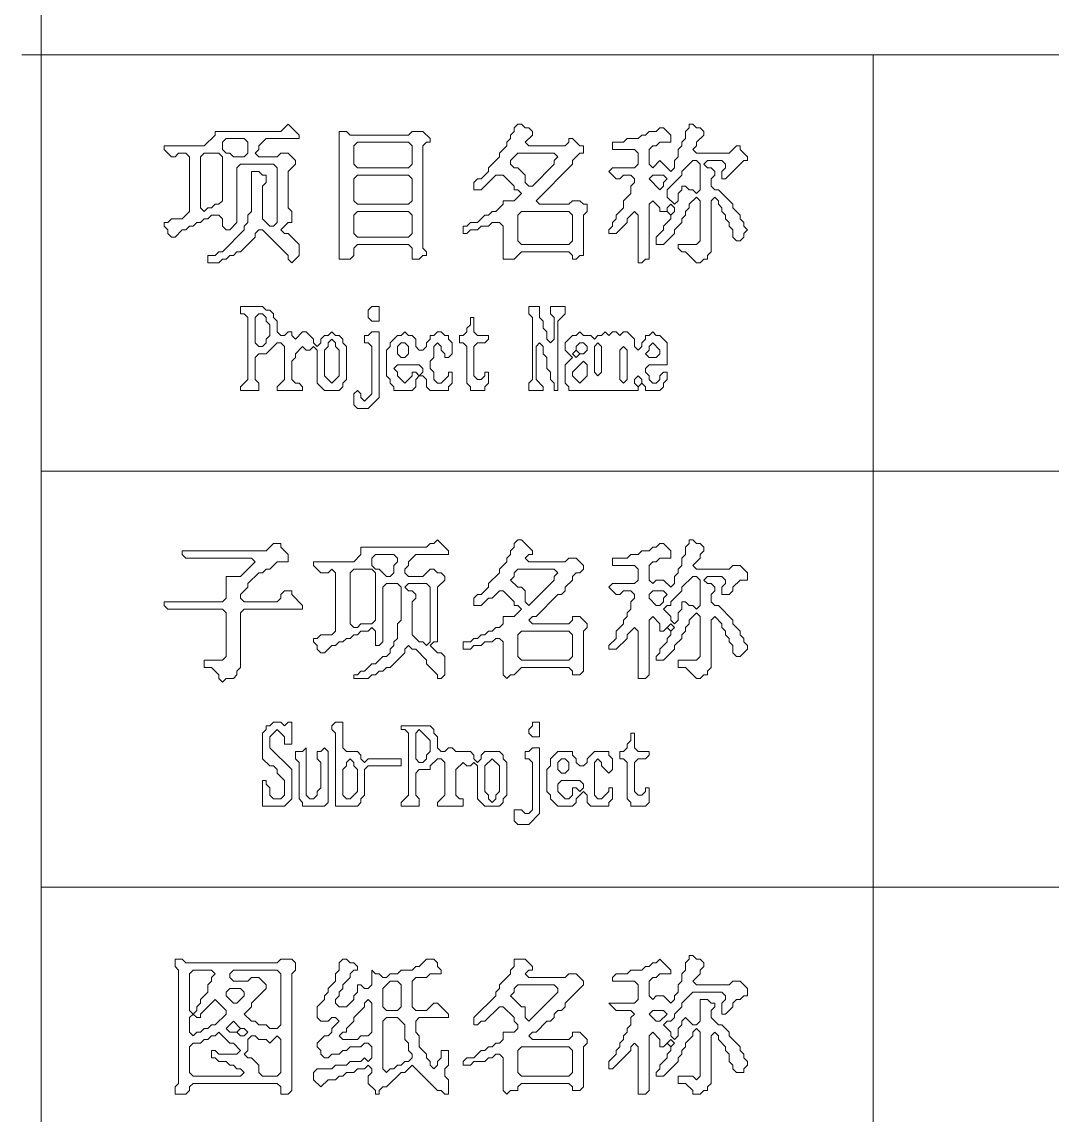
# Model space of a CAD drawing. Header units: millimetres. Extents: x 10 to 220, y 12 to 309.
# Drawn here: x 114.44 to 139.18, y 253.06 to 279.31 of the extents above; entities that cross this region are included whole.
import ezdxf

# ---------------------------------------------------------------- set-up
doc = ezdxf.new("R2010")
doc.units = ezdxf.units.MM
doc.layers.add('TRACE_STRAIGHT', color=5, linetype='Continuous', lineweight=0)
doc.layers.add('TRACE_TEXT_SYMBOL', color=6, linetype='Continuous', lineweight=0)

msp = doc.modelspace()

# ---------------------------------------------------------------- linework, layer by layer
at = {"layer": 'TRACE_STRAIGHT', "color": 5}
for p, q in [((114.901, 298.539), (114.901, 229.185)), ((114.436, 278.514), (209.428, 278.514)), ((134.876, 278.514), (134.876, 229.245)), ((114.901, 268.525), (209.428, 268.525)), ((114.901, 258.535), (209.428, 258.535))]:
    msp.add_line(p, q, dxfattribs=at)
at = {"layer": 'TRACE_TEXT_SYMBOL', "color": 6}
for points in [[(120.828, 276.854), (120.653, 276.679), (119.077, 276.679), (119.077, 276.591), (118.814, 276.329), (117.851, 276.329), (117.851, 276.241), (118.026, 276.066), (118.114, 276.066), (118.201, 276.153), (118.376, 276.153), (118.464, 276.066), (118.464, 274.753), (118.289, 274.577), (118.026, 274.577), (117.939, 274.49), (117.851, 274.49), (117.851, 274.402), (117.939, 274.315), (117.939, 274.227), (118.026, 274.14), (118.114, 274.14), (118.289, 274.315), (118.376, 274.315), (118.464, 274.402), (118.552, 274.402), (118.639, 274.49), (118.727, 274.49), (118.814, 274.577), (118.902, 274.577), (118.989, 274.665), (119.164, 274.665), (119.252, 274.577), (119.252, 274.402), (119.34, 274.315), (119.427, 274.315), (119.602, 274.49), (119.602, 275.803), (119.69, 275.891), (120.478, 275.891), (120.565, 275.803), (120.565, 274.49), (120.478, 274.402), (120.39, 274.402), (120.215, 274.577), (120.215, 275.365), (120.303, 275.453), (120.303, 275.628), (120.215, 275.628), (120.128, 275.716), (119.953, 275.716), (119.953, 274.753), (119.865, 274.665), (119.865, 274.49), (119.777, 274.402), (119.777, 274.315), (119.252, 273.789), (119.164, 273.789), (119.077, 273.702), (118.902, 273.702), (118.902, 273.527), (119.164, 273.527), (119.252, 273.614), (119.34, 273.614)], [(119.34, 273.614), (119.427, 273.702), (119.515, 273.702), (119.602, 273.789), (119.69, 273.789), (120.04, 274.14), (120.04, 274.227), (120.128, 274.315), (120.215, 274.315), (120.828, 273.702), (120.828, 273.614), (120.916, 273.527), (121.091, 273.702), (121.091, 273.965), (120.828, 274.227), (120.741, 274.227), (120.653, 274.315), (120.828, 274.49), (120.916, 274.49), (120.916, 274.753), (120.828, 274.84), (120.828, 275.716), (121.003, 275.891), (121.003, 275.978), (120.828, 276.153), (120.653, 276.153), (120.565, 276.066), (120.128, 276.066), (120.04, 276.153), (120.128, 276.241), (120.128, 276.329), (120.303, 276.504), (121.091, 276.504), (121.091, 276.591), (120.828, 276.854)], [(126.344, 276.854), (126.257, 276.766), (126.257, 276.679), (126.169, 276.591), (126.169, 276.504), (126.081, 276.416), (126.081, 276.329), (125.906, 276.153), (125.906, 276.066), (125.644, 275.803), (125.644, 275.716), (125.469, 275.541), (125.381, 275.541), (125.293, 275.453), (125.293, 275.278), (125.469, 275.278), (125.819, 275.628), (125.994, 275.628), (126.257, 275.365), (126.257, 275.278), (126.344, 275.278), (126.432, 275.19), (126.257, 275.015), (125.994, 275.015), (125.994, 274.928), (125.819, 274.753), (125.731, 274.753), (125.644, 274.665), (125.556, 274.665), (125.381, 274.49), (125.206, 274.49), (125.118, 274.402), (125.031, 274.402), (125.031, 274.227), (125.118, 274.227), (125.206, 274.315), (125.381, 274.315), (125.469, 274.402), (125.644, 274.402), (125.731, 274.49), (125.906, 274.49), (125.994, 274.402), (125.994, 273.614), (126.257, 273.614), (126.432, 273.789), (127.57, 273.789), (127.657, 273.702), (127.657, 273.614), (127.745, 273.614), (127.833, 273.702), (127.92, 273.702), (127.92, 274.665), (128.008, 274.753), (128.008, 274.928), (127.92, 274.928), (127.833, 275.015), (127.657, 275.015), (127.57, 274.928), (126.869, 274.928), (126.782, 275.015), (127.657, 275.891), (127.657, 275.978), (127.833, 276.153), (127.92, 276.153)], [(127.92, 276.153), (127.92, 276.329), (127.833, 276.329), (127.657, 276.504), (127.57, 276.504), (127.57, 276.416), (127.482, 276.329), (126.607, 276.329), (126.519, 276.416), (126.694, 276.591), (126.694, 276.679), (126.607, 276.766), (126.519, 276.766), (126.432, 276.854), (126.344, 276.854)], [(130.459, 276.854), (130.459, 276.766), (130.372, 276.679), (130.372, 276.504), (130.284, 276.416), (130.284, 276.329), (130.197, 276.241), (130.197, 276.066), (130.109, 275.978), (130.109, 275.803), (130.022, 275.716), (129.759, 275.978), (129.584, 275.803), (129.496, 275.891), (129.496, 276.241), (129.584, 276.329), (129.671, 276.329), (129.759, 276.416), (130.022, 276.416), (130.022, 276.591), (129.846, 276.766), (129.759, 276.766), (129.671, 276.679), (129.496, 276.679), (129.409, 276.591), (129.321, 276.591), (129.233, 276.504), (128.971, 276.504), (128.883, 276.416), (128.621, 276.416), (128.621, 276.241), (129.146, 276.241), (129.233, 276.153), (129.233, 275.891), (129.146, 275.803), (128.621, 275.803), (128.533, 275.716), (128.708, 275.541), (128.796, 275.541), (128.883, 275.628), (129.058, 275.628), (129.146, 275.541), (129.146, 275.453), (129.058, 275.365), (129.058, 275.19), (128.883, 275.015), (128.883, 274.84), (128.708, 274.665), (128.708, 274.577), (128.621, 274.49), (128.621, 274.402), (128.533, 274.315), (128.533, 274.227), (128.708, 274.227), (128.971, 274.49), (128.971, 274.577), (129.146, 274.753), (129.233, 274.665), (129.233, 273.527), (129.321, 273.527), (129.409, 273.614), (129.496, 273.614), (129.496, 274.928), (129.584, 275.015)], [(130.897, 275.803), (130.81, 275.891), (130.897, 275.978), (131.247, 275.978), (131.335, 275.891), (131.335, 275.803), (131.247, 275.716), (131.247, 275.541), (131.335, 275.541), (131.773, 275.978), (131.86, 275.978), (131.86, 276.066), (131.685, 276.241), (131.685, 276.329), (131.598, 276.329), (131.422, 276.153), (130.634, 276.153), (130.547, 276.241), (130.634, 276.329), (130.634, 276.416), (130.81, 276.591), (130.81, 276.679), (130.722, 276.766), (130.634, 276.766), (130.547, 276.854), (130.459, 276.854)], [(129.584, 275.015), (129.759, 274.84), (129.759, 274.753), (129.934, 274.753), (130.022, 274.665), (130.022, 274.577), (129.846, 274.402), (129.846, 274.315), (129.671, 274.14), (129.671, 273.965), (129.846, 273.965), (130.109, 274.227), (130.109, 274.315), (130.284, 274.49), (130.284, 274.577), (130.372, 274.665), (130.372, 274.753), (130.459, 274.84), (130.459, 274.928), (130.634, 275.103), (130.722, 275.015), (130.722, 274.052), (130.634, 273.965), (130.197, 273.965), (130.197, 273.877), (130.284, 273.789), (130.372, 273.789), (130.634, 273.527), (130.722, 273.527), (130.81, 273.614), (130.897, 273.614), (130.897, 273.702), (130.985, 273.789), (130.985, 275.015), (131.072, 275.103), (131.16, 275.015), (131.16, 274.928), (131.247, 274.84), (131.247, 274.753), (131.335, 274.665), (131.335, 274.577), (131.422, 274.49), (131.422, 274.402), (131.51, 274.315), (131.51, 274.14), (131.598, 274.052), (131.685, 274.052), (131.773, 274.14), (131.773, 274.227), (131.86, 274.315), (131.773, 274.402), (131.773, 274.49), (131.685, 274.577), (131.685, 274.665), (131.51, 274.84), (131.51, 274.928), (131.16, 275.278), (131.072, 275.278), (130.985, 275.365), (130.985, 275.541), (131.072, 275.628), (131.072, 275.716), (130.985, 275.803), (130.897, 275.803)], [(119.69, 272.476), (119.69, 272.301), (119.777, 272.301), (119.865, 272.213), (119.865, 270.725), (119.69, 270.55), (119.69, 270.462), (120.128, 270.462), (120.128, 270.637), (120.04, 270.725), (120.04, 271.25), (120.128, 271.338), (120.303, 271.338), (120.565, 271.6), (120.653, 271.6), (120.741, 271.513), (120.741, 270.725), (120.565, 270.55), (120.565, 270.462), (121.178, 270.462), (121.178, 270.55), (121.091, 270.637), (121.003, 270.637), (120.916, 270.725), (120.916, 271.163), (121.003, 271.25), (121.003, 271.338), (121.178, 271.513), (121.266, 271.425), (121.353, 271.425), (121.441, 271.513), (121.529, 271.425), (121.529, 270.637), (121.704, 270.462), (122.054, 270.462), (122.141, 270.55), (122.141, 270.637), (122.229, 270.725), (122.229, 271.513), (122.141, 271.6), (122.141, 271.688), (122.054, 271.776), (121.966, 271.776), (121.879, 271.863), (121.791, 271.776), (121.704, 271.776), (121.616, 271.688), (121.616, 271.6), (121.529, 271.513), (121.441, 271.6), (121.441, 271.688), (121.266, 271.863), (121.178, 271.863), (121.003, 271.688), (120.916, 271.776), (120.916, 271.863), (120.828, 271.863), (120.741, 271.776), (120.653, 271.776), (120.565, 271.863), (120.565, 272.126), (120.478, 272.213), (120.478, 272.301), (120.39, 272.388)], [(120.39, 272.388), (120.303, 272.388), (120.215, 272.476), (119.69, 272.476)], [(124.418, 266.872), (124.33, 266.785), (124.243, 266.785), (124.155, 266.697), (122.579, 266.697), (122.579, 266.522), (122.404, 266.347), (121.441, 266.347), (121.441, 266.26), (121.616, 266.084), (121.791, 266.084), (121.879, 266.172), (121.966, 266.084), (121.966, 264.684), (121.879, 264.596), (121.616, 264.596), (121.529, 264.508), (121.441, 264.508), (121.441, 264.421), (121.529, 264.333), (121.529, 264.246), (121.616, 264.158), (121.704, 264.158), (121.879, 264.333), (121.966, 264.333), (122.054, 264.421), (122.141, 264.421), (122.229, 264.508), (122.317, 264.508), (122.404, 264.596), (122.492, 264.596), (122.579, 264.684), (122.754, 264.684), (122.842, 264.771), (122.929, 264.684), (122.929, 264.333), (123.017, 264.333), (123.105, 264.421), (123.105, 265.734), (123.192, 265.822), (123.455, 265.822), (123.542, 265.734), (123.542, 264.946), (123.455, 264.859), (123.455, 264.508), (123.367, 264.421), (123.367, 264.333), (123.28, 264.246), (123.28, 264.158), (123.192, 264.071), (123.105, 264.071), (122.929, 263.896), (122.842, 263.896), (122.667, 263.72), (122.579, 263.72), (122.492, 263.633), (122.404, 263.633), (122.404, 263.545), (122.754, 263.545), (122.842, 263.633), (122.929, 263.633), (123.017, 263.72), (123.105, 263.72), (123.192, 263.808)], [(123.192, 263.808), (123.28, 263.808), (123.63, 264.158), (123.63, 264.246), (123.717, 264.333), (123.805, 264.246), (123.893, 264.246), (124.155, 263.983), (124.155, 263.896), (124.418, 263.633), (124.418, 263.545), (124.505, 263.545), (124.593, 263.633), (124.593, 264.071), (124.505, 264.158), (124.418, 264.158), (124.243, 264.333), (124.33, 264.421), (124.418, 264.421), (124.418, 265.734), (124.593, 265.909), (124.593, 265.997), (124.505, 266.084), (124.418, 266.084), (124.33, 266.172), (124.243, 266.172), (124.068, 265.997), (123.717, 265.997), (123.63, 266.084), (123.63, 266.172), (123.717, 266.26), (123.717, 266.347), (123.893, 266.522), (124.681, 266.522), (124.681, 266.61), (124.418, 266.872)], [(126.344, 266.872), (126.257, 266.785), (126.257, 266.697), (126.169, 266.61), (126.169, 266.522), (126.081, 266.435), (126.081, 266.347), (125.906, 266.172), (125.906, 266.084), (125.644, 265.822), (125.644, 265.734), (125.469, 265.559), (125.381, 265.559), (125.293, 265.472), (125.293, 265.296), (125.469, 265.296), (125.644, 265.472), (125.731, 265.472), (125.906, 265.647), (125.994, 265.647), (126.257, 265.384), (126.257, 265.296), (126.344, 265.296), (126.432, 265.209), (126.257, 265.034), (125.994, 265.034), (125.994, 264.859), (125.906, 264.771), (125.819, 264.771), (125.731, 264.684), (125.644, 264.684), (125.556, 264.596), (125.469, 264.596), (125.381, 264.508), (125.293, 264.508), (125.206, 264.421), (125.031, 264.421), (125.031, 264.246), (125.206, 264.246), (125.293, 264.333), (125.469, 264.333), (125.556, 264.421), (125.731, 264.421), (125.819, 264.508), (125.906, 264.508), (125.994, 264.421), (125.994, 263.633), (126.081, 263.545), (126.169, 263.633), (126.257, 263.633), (126.432, 263.808), (127.57, 263.808), (127.657, 263.72), (127.657, 263.633), (127.833, 263.633), (127.92, 263.72), (127.92, 264.684), (128.008, 264.771), (128.008, 264.859), (127.833, 265.034), (127.657, 265.034), (127.657, 264.946), (127.57, 264.859), (126.694, 264.859)], [(126.694, 264.859), (126.607, 264.946), (126.694, 265.034), (126.782, 265.034), (127.307, 265.559), (127.395, 265.559), (127.482, 265.647), (127.482, 265.734), (127.657, 265.909), (127.657, 265.997), (127.745, 266.084), (127.833, 266.084), (127.92, 266.172), (127.92, 266.26), (127.745, 266.435), (127.57, 266.435), (127.482, 266.347), (126.607, 266.347), (126.519, 266.435), (126.607, 266.522), (126.694, 266.522), (126.694, 266.61), (126.432, 266.872), (126.344, 266.872)], [(130.459, 266.872), (130.459, 266.785), (130.372, 266.697), (130.372, 266.522), (130.284, 266.435), (130.284, 266.26), (130.197, 266.172), (130.197, 266.084), (130.109, 265.997), (130.109, 265.822), (130.022, 265.734), (129.846, 265.909), (129.671, 265.909), (129.584, 265.822), (129.496, 265.909), (129.496, 266.26), (129.584, 266.347), (129.671, 266.347), (129.759, 266.435), (130.022, 266.435), (130.022, 266.61), (129.846, 266.785), (129.759, 266.785), (129.671, 266.697), (129.584, 266.697), (129.496, 266.61), (129.321, 266.61), (129.233, 266.522), (129.058, 266.522), (128.971, 266.435), (128.621, 266.435), (128.621, 266.26), (129.146, 266.26), (129.233, 266.172), (129.233, 265.909), (129.146, 265.822), (128.621, 265.822), (128.533, 265.734), (128.708, 265.559), (128.796, 265.559), (128.883, 265.647), (129.058, 265.647), (129.146, 265.559), (129.146, 265.472), (129.058, 265.384), (129.058, 265.209), (128.971, 265.121), (128.971, 265.034), (128.883, 264.946), (128.883, 264.859), (128.708, 264.684), (128.708, 264.508), (128.533, 264.333), (128.533, 264.246), (128.708, 264.246), (128.971, 264.508), (128.971, 264.596), (129.146, 264.771), (129.233, 264.684), (129.233, 263.545), (129.409, 263.545), (129.496, 263.633), (129.496, 264.946), (129.584, 265.034)], [(130.81, 265.909), (130.897, 265.997), (131.247, 265.997), (131.335, 265.909), (131.335, 265.822), (131.247, 265.734), (131.247, 265.559), (131.422, 265.559), (131.51, 265.647), (131.51, 265.734), (131.685, 265.909), (131.86, 265.909), (131.86, 266.084), (131.685, 266.26), (131.51, 266.26), (131.422, 266.172), (130.634, 266.172), (130.547, 266.26), (130.722, 266.435), (130.722, 266.522), (130.81, 266.61), (130.81, 266.697), (130.722, 266.785), (130.634, 266.785), (130.547, 266.872), (130.459, 266.872)], [(129.584, 265.034), (129.759, 264.859), (129.759, 264.684), (129.846, 264.684), (129.934, 264.771), (130.022, 264.684), (130.022, 264.596), (129.934, 264.508), (129.934, 264.421), (129.759, 264.246), (129.759, 264.158), (129.671, 264.071), (129.671, 263.983), (129.846, 263.983), (130.109, 264.246), (130.109, 264.333), (130.284, 264.508), (130.284, 264.596), (130.372, 264.684), (130.372, 264.771), (130.459, 264.859), (130.459, 264.946), (130.634, 265.121), (130.722, 265.034), (130.722, 264.071), (130.634, 263.983), (130.197, 263.983), (130.197, 263.808), (130.372, 263.808), (130.634, 263.545), (130.722, 263.545), (130.81, 263.633), (130.897, 263.633), (130.897, 263.72), (130.985, 263.808), (130.985, 264.946), (131.072, 265.034), (131.247, 264.859), (131.247, 264.771), (131.335, 264.684), (131.335, 264.596), (131.422, 264.508), (131.422, 264.421), (131.51, 264.333), (131.51, 264.158), (131.598, 264.071), (131.685, 264.071), (131.86, 264.246), (131.86, 264.333), (131.773, 264.421), (131.773, 264.508), (131.685, 264.596), (131.685, 264.684), (131.51, 264.859), (131.51, 264.946), (131.16, 265.296), (131.072, 265.296), (130.985, 265.384), (130.985, 265.559), (131.072, 265.647), (131.072, 265.734), (130.985, 265.822), (130.897, 265.822), (130.81, 265.909)], [(122.141, 256.803), (122.054, 256.716), (122.054, 256.541), (121.966, 256.453), (121.966, 256.278), (121.791, 256.103), (121.791, 256.015), (121.704, 255.928), (121.704, 255.84), (121.529, 255.665), (121.529, 255.403), (121.616, 255.315), (121.791, 255.315), (121.879, 255.403), (121.966, 255.403), (122.054, 255.315), (121.879, 255.14), (121.879, 255.052), (121.791, 254.965), (121.704, 254.965), (121.529, 254.79), (121.529, 254.702), (121.616, 254.615), (121.616, 254.527), (121.704, 254.439), (121.791, 254.439), (121.879, 254.527), (122.054, 254.527), (122.141, 254.615), (122.229, 254.615), (122.317, 254.702), (122.579, 254.702), (122.667, 254.79), (122.754, 254.79), (122.842, 254.702), (122.842, 254.439), (122.754, 254.352), (122.667, 254.439), (122.579, 254.352), (122.317, 254.352), (122.229, 254.264), (121.966, 254.264), (121.879, 254.177), (121.529, 254.177), (121.441, 254.089), (121.441, 253.914), (121.616, 253.739), (121.791, 253.914), (121.966, 253.914), (122.054, 254.002), (122.141, 254.002), (122.229, 254.089), (122.404, 254.089), (122.492, 254.177), (122.667, 254.177), (122.754, 254.264), (122.842, 254.177), (122.842, 254.089), (122.754, 254.002), (122.754, 253.826), (122.929, 253.651), (122.929, 253.564), (123.017, 253.564), (123.017, 253.651)], [(122.404, 255.928), (122.404, 255.84), (122.229, 255.665), (122.054, 255.665), (121.966, 255.753), (121.966, 255.84), (122.054, 255.928), (122.054, 256.015), (122.141, 256.103), (122.141, 256.191), (122.317, 256.366), (122.317, 256.453), (122.404, 256.541), (122.492, 256.541), (122.492, 256.628), (122.404, 256.716), (122.317, 256.716), (122.229, 256.803), (122.141, 256.803)], [(123.017, 253.651), (123.105, 253.739), (123.192, 253.739), (123.542, 254.089), (123.63, 254.089), (123.805, 254.264), (124.418, 253.651), (124.505, 253.651), (124.593, 253.564), (124.681, 253.564), (124.681, 253.914), (124.593, 254.002), (124.593, 254.177), (124.681, 254.264), (124.681, 254.615), (124.505, 254.615), (124.505, 254.439), (124.418, 254.352), (124.418, 254.264), (124.33, 254.177), (124.243, 254.264), (124.243, 254.352), (124.155, 254.439), (124.155, 254.527), (123.98, 254.702), (123.98, 254.965), (123.893, 255.052), (123.893, 255.315), (123.98, 255.403), (124.681, 255.403), (124.681, 255.49), (124.418, 255.753), (124.33, 255.753), (124.155, 255.578), (123.893, 255.578), (123.805, 255.665), (123.805, 256.278), (123.893, 256.366), (124.155, 256.366), (124.243, 256.453), (124.505, 256.453), (124.505, 256.541), (124.418, 256.628), (124.418, 256.716), (124.33, 256.803), (124.155, 256.803), (123.98, 256.628), (123.893, 256.628), (123.805, 256.541), (123.542, 256.541), (123.455, 256.453), (123.28, 256.453), (123.192, 256.366), (123.105, 256.366), (123.017, 256.453), (122.929, 256.453), (122.842, 256.541), (122.842, 256.191), (122.754, 256.103), (122.667, 256.103), (122.579, 256.191), (122.492, 256.191), (122.492, 256.015), (122.404, 255.928)], [(126.257, 256.803), (126.257, 256.628), (126.169, 256.541), (126.169, 256.453), (125.906, 256.191), (125.906, 256.103), (125.819, 256.015), (125.819, 255.928), (125.293, 255.403), (125.293, 255.227), (125.381, 255.227), (125.469, 255.315), (125.556, 255.315), (125.906, 255.665), (125.994, 255.665), (126.257, 255.403), (126.257, 255.315), (126.344, 255.227), (126.344, 255.14), (126.257, 255.052), (125.994, 255.052), (125.994, 254.877), (125.906, 254.79), (125.819, 254.79), (125.731, 254.702), (125.644, 254.702), (125.556, 254.615), (125.469, 254.615), (125.293, 254.439), (125.118, 254.439), (125.031, 254.352), (125.031, 254.264), (125.206, 254.264), (125.293, 254.352), (125.556, 254.352), (125.644, 254.439), (125.731, 254.439), (125.819, 254.527), (125.906, 254.527), (125.994, 254.439), (125.994, 253.651), (126.081, 253.564), (126.169, 253.651), (126.344, 253.651), (126.344, 253.739), (126.432, 253.826), (127.57, 253.826), (127.657, 253.739), (127.657, 253.651), (127.833, 253.651), (127.92, 253.739), (127.92, 254.702), (128.008, 254.79), (128.008, 254.877), (127.833, 255.052), (127.657, 255.052), (127.657, 254.965), (127.57, 254.877), (126.694, 254.877), (126.607, 254.965), (126.694, 255.052), (126.782, 255.052), (127.045, 255.315), (127.132, 255.315)], [(127.132, 255.315), (127.22, 255.403), (127.22, 255.49), (127.307, 255.578), (127.395, 255.578), (127.482, 255.665), (127.482, 255.753), (127.92, 256.191), (127.92, 256.278), (127.745, 256.453), (127.57, 256.453), (127.482, 256.366), (126.607, 256.366), (126.519, 256.453), (126.607, 256.541), (126.694, 256.541), (126.694, 256.628), (126.519, 256.803), (126.257, 256.803)], [(130.459, 256.891), (130.459, 256.803), (130.372, 256.716), (130.372, 256.541), (130.284, 256.453), (130.284, 256.278), (130.197, 256.191), (130.197, 256.015), (130.109, 255.928), (130.109, 255.84), (130.022, 255.753), (129.846, 255.928), (129.671, 255.928), (129.584, 255.84), (129.496, 255.928), (129.496, 256.278), (129.584, 256.366), (129.671, 256.366), (129.759, 256.453), (130.022, 256.453), (130.022, 256.541), (129.759, 256.803), (129.671, 256.716), (129.584, 256.716), (129.496, 256.628), (129.409, 256.628), (129.321, 256.541), (129.058, 256.541), (128.971, 256.453), (128.708, 256.453), (128.621, 256.366), (128.621, 256.278), (129.146, 256.278), (129.233, 256.191), (129.233, 255.84), (129.146, 255.753), (128.533, 255.753), (128.708, 255.578), (129.058, 255.578), (129.146, 255.49), (129.058, 255.403), (129.058, 255.227), (128.971, 255.14), (128.971, 255.052), (128.883, 254.965), (128.883, 254.877), (128.796, 254.79), (128.796, 254.702), (128.708, 254.615), (128.708, 254.527), (128.533, 254.352), (128.533, 254.177), (128.621, 254.177), (129.058, 254.615), (129.058, 254.702), (129.146, 254.79), (129.233, 254.702), (129.233, 253.564), (129.409, 253.564), (129.496, 253.651), (129.496, 254.965), (129.584, 255.052), (129.759, 254.877), (129.759, 254.702)], [(130.897, 255.84), (130.722, 255.84), (130.722, 255.315), (130.634, 255.227), (130.547, 255.227), (130.372, 255.403), (130.284, 255.315), (130.284, 255.227), (130.197, 255.14), (130.197, 254.965), (130.109, 254.877), (130.022, 254.965), (130.022, 255.052), (129.846, 255.227), (129.934, 255.315), (130.022, 255.315), (130.109, 255.403), (130.109, 255.49), (130.284, 255.665), (130.284, 255.753), (130.547, 256.015), (131.247, 256.015), (131.335, 255.928), (131.335, 255.84), (131.247, 255.753), (131.247, 255.49), (131.335, 255.49), (131.51, 255.665), (131.51, 255.753), (131.598, 255.84), (131.685, 255.84), (131.773, 255.928), (131.86, 255.928), (131.86, 256.103), (131.685, 256.278), (131.51, 256.278), (131.422, 256.191), (130.634, 256.191), (130.547, 256.278), (130.722, 256.453), (130.722, 256.541), (130.81, 256.628), (130.81, 256.716), (130.722, 256.803), (130.634, 256.803), (130.547, 256.891), (130.459, 256.891)], [(129.759, 254.702), (129.846, 254.702), (129.934, 254.79), (130.022, 254.702), (130.022, 254.615), (129.934, 254.527), (129.934, 254.439), (129.759, 254.264), (129.759, 254.177), (129.671, 254.089), (129.671, 254.002), (129.846, 254.002), (130.197, 254.352), (130.197, 254.439), (130.284, 254.527), (130.284, 254.615), (130.372, 254.702), (130.372, 254.79), (130.547, 254.965), (130.547, 255.052), (130.634, 255.14), (130.722, 255.052), (130.722, 254.002), (130.634, 253.914), (130.547, 254.002), (130.197, 254.002), (130.197, 253.826), (130.372, 253.826), (130.547, 253.651), (130.547, 253.564), (130.722, 253.564), (130.81, 253.651), (130.897, 253.651), (130.897, 253.739), (130.985, 253.826), (130.985, 254.965), (131.072, 255.052), (131.16, 254.965), (131.16, 254.877), (131.335, 254.702), (131.335, 254.615), (131.422, 254.527), (131.422, 254.352), (131.51, 254.264), (131.51, 254.177), (131.598, 254.089), (131.773, 254.089), (131.773, 254.177), (131.86, 254.264), (131.86, 254.352), (131.773, 254.439), (131.773, 254.527), (131.685, 254.615), (131.685, 254.702), (131.422, 254.965), (131.422, 255.052), (131.247, 255.227), (131.16, 255.227), (130.985, 255.403), (130.985, 255.578), (131.072, 255.665), (131.072, 255.753), (130.985, 255.753), (130.897, 255.84)]]:
    msp.add_lwpolyline(points, dxfattribs=at)
for points in [[(122.054, 276.679), (122.054, 273.614), (122.317, 273.614), (122.404, 273.702), (122.404, 273.877), (122.492, 273.965), (123.717, 273.965), (123.805, 273.877), (123.805, 273.614), (123.98, 273.614), (124.068, 273.702), (124.155, 273.702), (124.155, 273.789), (124.068, 273.877), (124.068, 276.329), (124.155, 276.416), (124.243, 276.416), (124.243, 276.504), (124.068, 276.679), (123.805, 276.679), (123.717, 276.591), (122.317, 276.591), (122.229, 276.679)], [(119.252, 276.416), (119.34, 276.504), (119.777, 276.504), (119.865, 276.416), (119.865, 276.153), (119.777, 276.066), (119.515, 276.066), (119.427, 276.153), (119.34, 276.153), (119.252, 276.241)], [(122.404, 276.329), (122.492, 276.416), (123.717, 276.416), (123.805, 276.329), (123.805, 275.891), (123.717, 275.803), (122.492, 275.803), (122.404, 275.891)], [(118.727, 276.066), (118.814, 276.153), (119.164, 276.153), (119.252, 276.066), (119.252, 275.015), (119.164, 274.928), (119.077, 274.928), (118.989, 274.84), (118.902, 274.84), (118.814, 274.753), (118.727, 274.84)], [(126.344, 276.153), (127.22, 276.153), (127.307, 276.066), (127.22, 275.978), (127.22, 275.891), (126.694, 275.365), (126.607, 275.365), (126.519, 275.453), (126.519, 275.628), (126.344, 275.803), (126.257, 275.803), (126.169, 275.891), (126.169, 275.978)], [(130.547, 275.978), (130.634, 275.978), (130.722, 275.891), (130.722, 275.278), (130.634, 275.19), (130.547, 275.278), (130.459, 275.278), (130.372, 275.365), (130.284, 275.365), (130.284, 275.278), (130.197, 275.19), (130.197, 275.015), (130.109, 274.928), (129.934, 275.103), (129.934, 275.278), (130.284, 275.628), (130.284, 275.716)], [(122.404, 275.541), (122.492, 275.628), (123.717, 275.628), (123.805, 275.541), (123.805, 275.015), (123.717, 274.928), (122.492, 274.928), (122.404, 275.015)], [(129.496, 275.541), (129.584, 275.628), (129.846, 275.628), (129.934, 275.541), (129.846, 275.453), (129.846, 275.365), (129.759, 275.278)], [(129.934, 274.84), (130.022, 274.928), (130.109, 274.84), (130.109, 274.753), (130.022, 274.665), (129.934, 274.753)], [(122.404, 274.665), (122.492, 274.753), (123.717, 274.753), (123.805, 274.665), (123.805, 274.227), (123.717, 274.14), (122.492, 274.14), (122.404, 274.227)], [(126.344, 274.665), (126.432, 274.753), (127.57, 274.753), (127.657, 274.665), (127.657, 274.052), (127.57, 273.965), (126.432, 273.965), (126.344, 274.052)], [(122.842, 272.476), (122.754, 272.388), (122.754, 272.213), (122.842, 272.126), (123.017, 272.126), (123.017, 272.476)], [(126.607, 272.476), (126.607, 272.301), (126.694, 272.213), (126.694, 270.725), (126.607, 270.637), (126.607, 270.462), (126.957, 270.462), (126.957, 270.55), (126.782, 270.725), (126.782, 271.513), (126.869, 271.6), (126.957, 271.513), (126.957, 271.338), (127.045, 271.25), (127.045, 270.988), (127.132, 270.9), (127.132, 270.725), (127.22, 270.637), (127.22, 270.462), (127.307, 270.462), (127.307, 272.126), (127.482, 272.301), (127.482, 272.476), (127.132, 272.476), (127.132, 272.301), (127.22, 272.213), (127.22, 271.688), (127.132, 271.6), (127.045, 271.688), (127.045, 271.863), (126.957, 271.951), (126.957, 272.126), (126.869, 272.213), (126.869, 272.476)], [(120.04, 272.213), (120.128, 272.301), (120.215, 272.301), (120.303, 272.213), (120.303, 272.126), (120.39, 272.038), (120.39, 271.776), (120.303, 271.688), (120.303, 271.6), (120.215, 271.513), (120.128, 271.513), (120.04, 271.6)], [(125.206, 272.213), (125.206, 272.038), (125.118, 271.951), (125.118, 271.863), (125.031, 271.776), (124.943, 271.776), (124.943, 271.6), (125.031, 271.6), (125.118, 271.513), (125.118, 270.637), (125.206, 270.55), (125.206, 270.462), (125.556, 270.462), (125.556, 270.55), (125.644, 270.637), (125.644, 270.9), (125.556, 270.9), (125.556, 270.812), (125.469, 270.725), (125.381, 270.725), (125.293, 270.812), (125.293, 271.513), (125.381, 271.6), (125.556, 271.6), (125.644, 271.688), (125.644, 271.776), (125.381, 271.776), (125.293, 271.863), (125.293, 272.213)], [(121.791, 271.6), (121.879, 271.688), (121.966, 271.6), (121.966, 271.513), (122.054, 271.425), (122.054, 270.812), (121.879, 270.637), (121.704, 270.812), (121.704, 271.425), (121.791, 271.513)], [(122.842, 271.863), (122.754, 271.776), (122.667, 271.776), (122.667, 271.6), (122.754, 271.6), (122.842, 271.513), (122.842, 270.375), (122.667, 270.2), (122.579, 270.287), (122.579, 270.375), (122.492, 270.462), (122.404, 270.375), (122.404, 270.112), (122.492, 270.024), (122.754, 270.024), (123.017, 270.287), (123.017, 271.863)], [(123.63, 271.863), (123.542, 271.776), (123.455, 271.776), (123.28, 271.6), (123.28, 271.513), (123.192, 271.425), (123.192, 270.812), (123.28, 270.725), (123.28, 270.637), (123.367, 270.55), (123.367, 270.462), (123.805, 270.462), (123.893, 270.55), (123.893, 270.725), (123.98, 270.812), (124.068, 270.812), (124.155, 270.725), (124.155, 270.55), (124.243, 270.462), (124.681, 270.462), (124.681, 270.55), (124.768, 270.637), (124.768, 270.9), (124.681, 270.9), (124.681, 270.812), (124.505, 270.637), (124.418, 270.637), (124.33, 270.725), (124.33, 270.9), (124.243, 270.988), (124.243, 271.163), (124.33, 271.25), (124.33, 271.513), (124.418, 271.6), (124.505, 271.513), (124.505, 271.425), (124.593, 271.338), (124.593, 271.25), (124.681, 271.25), (124.768, 271.338), (124.768, 271.6), (124.681, 271.688), (124.681, 271.776), (124.593, 271.776), (124.505, 271.863), (124.418, 271.863), (124.33, 271.776), (124.243, 271.776), (124.243, 271.688), (124.155, 271.6), (124.155, 271.513), (124.068, 271.425), (123.98, 271.425), (123.893, 271.513), (123.893, 271.688), (123.805, 271.776), (123.717, 271.776)], [(127.833, 271.863), (127.745, 271.776), (127.657, 271.776), (127.482, 271.6), (127.482, 271.425), (127.657, 271.25), (127.482, 271.075), (127.482, 270.637), (127.57, 270.55), (127.57, 270.462), (129.233, 270.462), (129.233, 270.55), (129.321, 270.637), (129.409, 270.55), (129.409, 270.462), (129.759, 270.462), (129.846, 270.55), (129.846, 270.637), (129.934, 270.725), (129.934, 270.9), (129.846, 270.9), (129.759, 270.812), (129.759, 270.725), (129.671, 270.637), (129.584, 270.637), (129.496, 270.725), (129.496, 270.812), (129.409, 270.9), (129.409, 270.988), (129.496, 271.075), (129.934, 271.075), (129.934, 271.6), (129.759, 271.776), (129.671, 271.776), (129.584, 271.863), (129.496, 271.776), (129.409, 271.776), (129.409, 271.688), (129.321, 271.6), (129.321, 271.513), (129.233, 271.425), (129.146, 271.513), (129.146, 271.688), (128.971, 271.863), (128.883, 271.863), (128.796, 271.776), (128.708, 271.863), (128.621, 271.863), (128.533, 271.776), (128.445, 271.863), (128.358, 271.776), (128.27, 271.776), (128.183, 271.688), (128.095, 271.776), (127.92, 271.776)], [(123.455, 271.513), (123.542, 271.6), (123.63, 271.6), (123.717, 271.513), (123.717, 271.338), (123.63, 271.25), (123.542, 271.25), (123.455, 271.338)], [(127.657, 271.338), (127.745, 271.425), (127.833, 271.338), (127.745, 271.25)], [(127.745, 271.513), (127.833, 271.6), (127.92, 271.6), (128.008, 271.513), (128.008, 271.425), (127.92, 271.338), (127.833, 271.338), (127.745, 271.425)], [(128.183, 271.513), (128.27, 271.6), (128.358, 271.513), (128.358, 270.9), (128.27, 270.812), (128.183, 270.9)], [(128.796, 271.425), (128.883, 271.513), (128.971, 271.425), (128.971, 270.725), (128.883, 270.637), (128.796, 270.725)], [(129.496, 271.513), (129.584, 271.6), (129.759, 271.425), (129.759, 271.338), (129.671, 271.25), (129.496, 271.25), (129.409, 271.338), (129.496, 271.425)], [(127.92, 271.163), (128.008, 271.075), (128.008, 270.812), (127.833, 270.637), (127.657, 270.812), (127.657, 270.9)], [(123.367, 270.988), (123.455, 271.075), (123.98, 271.075), (124.068, 270.988), (124.068, 270.9), (123.98, 270.812), (123.893, 270.9), (123.805, 270.9), (123.805, 270.812), (123.63, 270.637), (123.455, 270.812), (123.455, 270.9)], [(129.146, 270.725), (129.233, 270.812), (129.321, 270.725), (129.321, 270.637), (129.233, 270.55), (129.146, 270.637)], [(120.478, 266.785), (120.303, 266.61), (118.289, 266.61), (118.289, 266.522), (118.376, 266.435), (119.953, 266.435), (120.04, 266.347), (119.69, 265.997), (119.34, 265.997), (119.34, 265.472), (119.252, 265.384), (117.851, 265.384), (117.851, 265.296), (117.939, 265.209), (119.252, 265.209), (119.34, 265.121), (119.34, 264.071), (119.252, 263.983), (118.814, 263.983), (118.814, 263.808), (118.989, 263.808), (119.164, 263.633), (119.164, 263.545), (119.252, 263.458), (119.34, 263.545), (119.515, 263.545), (119.602, 263.633), (119.602, 263.72), (119.69, 263.808), (119.69, 265.121), (119.777, 265.209), (121.178, 265.209), (121.178, 265.296), (120.916, 265.559), (120.916, 265.647), (120.741, 265.647), (120.653, 265.559), (120.653, 265.472), (120.565, 265.384), (119.777, 265.384), (119.69, 265.472), (119.69, 265.559), (119.865, 265.734), (119.865, 265.822), (120.128, 266.084), (120.215, 266.084), (120.303, 266.172), (120.39, 266.172), (120.565, 266.347), (120.828, 266.347), (120.828, 266.522), (120.653, 266.697), (120.653, 266.785)], [(122.842, 266.435), (122.929, 266.522), (123.367, 266.522), (123.455, 266.435), (123.455, 266.347), (123.367, 266.26), (123.367, 266.084), (123.28, 265.997), (123.192, 265.997), (123.017, 266.172), (122.929, 266.172), (122.842, 266.26)], [(122.317, 266.084), (122.404, 266.172), (122.842, 266.172), (122.929, 266.084), (122.929, 264.946), (122.842, 264.859), (122.579, 264.859), (122.492, 264.771), (122.404, 264.771), (122.317, 264.859)], [(126.257, 266.084), (126.344, 266.172), (127.22, 266.172), (127.307, 266.084), (127.22, 265.997), (127.22, 265.909), (126.607, 265.296), (126.519, 265.384), (126.519, 265.647), (126.432, 265.734), (126.344, 265.734), (126.169, 265.909), (126.257, 265.997)], [(130.547, 265.997), (130.634, 265.997), (130.722, 265.909), (130.722, 265.296), (130.634, 265.209), (130.547, 265.296), (130.459, 265.296), (130.372, 265.384), (130.284, 265.384), (130.284, 265.209), (130.197, 265.121), (130.197, 264.946), (130.109, 264.859), (130.022, 264.946), (130.022, 265.034), (129.846, 265.209), (129.934, 265.296), (130.022, 265.296), (130.022, 265.384), (130.284, 265.647), (130.284, 265.734)], [(123.63, 265.734), (123.717, 265.822), (124.155, 265.822), (124.243, 265.734), (124.243, 264.421), (124.155, 264.333), (124.068, 264.421), (123.98, 264.421), (123.805, 264.596), (123.805, 265.384), (123.893, 265.472), (123.893, 265.559), (123.805, 265.647), (123.717, 265.647)], [(129.496, 265.559), (129.584, 265.647), (129.846, 265.647), (129.934, 265.559), (129.846, 265.472), (129.846, 265.384), (129.759, 265.296), (129.671, 265.296), (129.496, 265.472)], [(129.934, 264.771), (130.022, 264.859), (130.109, 264.771), (130.022, 264.684)], [(126.344, 264.596), (126.432, 264.684), (127.57, 264.684), (127.657, 264.596), (127.657, 264.071), (127.57, 263.983), (126.432, 263.983), (126.344, 264.071)], [(120.478, 262.495), (120.39, 262.407), (120.303, 262.407), (120.303, 262.319), (120.215, 262.232), (120.215, 261.619), (120.39, 261.444), (120.478, 261.444), (120.565, 261.356), (120.565, 261.269), (120.741, 261.094), (120.741, 260.743), (120.653, 260.656), (120.478, 260.656), (120.39, 260.743), (120.39, 260.919), (120.303, 261.006), (120.303, 261.094), (120.215, 261.094), (120.215, 260.481), (120.741, 260.481), (120.916, 260.656), (120.916, 261.356), (120.39, 261.882), (120.39, 262.144), (120.565, 262.319), (120.741, 262.144), (120.741, 261.969), (120.916, 261.969), (120.916, 262.495), (120.828, 262.495), (120.741, 262.407), (120.653, 262.495)], [(121.966, 262.495), (121.879, 262.407), (121.879, 262.319), (121.966, 262.232), (121.966, 260.481), (122.492, 260.481), (122.579, 260.568), (122.579, 260.656), (122.667, 260.743), (122.667, 261.356), (122.754, 261.444), (123.542, 261.444), (123.542, 261.619), (122.754, 261.619), (122.667, 261.531), (122.579, 261.619), (122.579, 261.707), (122.492, 261.794), (122.229, 261.794), (122.141, 261.882), (122.141, 262.495)], [(126.694, 262.495), (126.694, 262.407), (126.607, 262.319), (126.607, 262.232), (126.694, 262.144), (126.869, 262.144), (126.869, 262.495)], [(123.542, 262.407), (123.542, 262.319), (123.63, 262.319), (123.717, 262.232), (123.717, 260.743), (123.542, 260.568), (123.542, 260.481), (123.98, 260.481), (123.98, 260.656), (123.893, 260.743), (123.893, 261.269), (123.98, 261.356), (124.243, 261.356), (124.243, 261.444), (124.418, 261.619), (124.505, 261.619), (124.593, 261.531), (124.593, 260.743), (124.418, 260.568), (124.418, 260.481), (125.031, 260.481), (125.031, 260.656), (124.943, 260.656), (124.856, 260.743), (124.856, 261.356), (125.031, 261.531), (125.118, 261.444), (125.206, 261.444), (125.293, 261.531), (125.381, 261.444), (125.381, 260.656), (125.556, 260.481), (125.906, 260.481), (125.994, 260.568), (125.994, 260.656), (126.081, 260.743), (126.081, 261.531), (125.994, 261.619), (125.994, 261.707), (125.906, 261.794), (125.556, 261.794), (125.469, 261.707), (125.469, 261.619), (125.381, 261.531), (125.293, 261.619), (125.293, 261.707), (125.206, 261.794), (124.856, 261.794), (124.768, 261.882), (124.681, 261.882), (124.593, 261.794), (124.505, 261.794), (124.418, 261.882), (124.418, 262.144), (124.33, 262.232), (124.33, 262.319), (124.243, 262.407)], [(123.893, 262.232), (123.98, 262.319), (124.243, 262.057), (124.243, 261.794), (124.155, 261.707), (124.155, 261.619), (124.068, 261.531), (123.98, 261.531), (123.893, 261.619)], [(129.058, 262.232), (129.058, 262.057), (128.971, 261.969), (128.971, 261.882), (128.883, 261.794), (128.796, 261.794), (128.796, 261.619), (128.883, 261.619), (128.971, 261.531), (128.971, 260.656), (129.058, 260.568), (129.058, 260.481), (129.409, 260.481), (129.496, 260.568), (129.496, 260.919), (129.409, 260.919), (129.409, 260.831), (129.321, 260.743), (129.233, 260.743), (129.146, 260.831), (129.146, 261.531), (129.233, 261.619), (129.409, 261.619), (129.496, 261.707), (129.496, 261.794), (129.233, 261.794), (129.146, 261.882), (129.146, 262.232)], [(121.266, 261.882), (121.178, 261.794), (121.003, 261.794), (121.003, 261.619), (121.091, 261.531), (121.091, 260.656), (121.178, 260.568), (121.178, 260.481), (121.704, 260.481), (121.791, 260.568), (121.791, 261.794), (121.704, 261.882), (121.616, 261.794), (121.529, 261.794), (121.529, 261.619), (121.616, 261.531), (121.616, 260.919), (121.529, 260.831), (121.529, 260.743), (121.441, 260.656), (121.353, 260.656), (121.266, 260.743)], [(126.694, 261.882), (126.607, 261.794), (126.519, 261.794), (126.519, 261.619), (126.607, 261.619), (126.694, 261.531), (126.694, 260.393), (126.607, 260.306), (126.519, 260.306), (126.432, 260.393), (126.257, 260.393), (126.257, 260.131), (126.344, 260.043), (126.607, 260.043), (126.869, 260.306), (126.869, 261.882)], [(127.307, 261.794), (127.132, 261.619), (127.132, 261.444), (127.045, 261.356), (127.045, 260.831), (127.132, 260.743), (127.132, 260.656), (127.307, 260.481), (127.657, 260.481), (127.745, 260.568), (127.745, 260.656), (127.92, 260.831), (128.008, 260.743), (128.008, 260.568), (128.095, 260.481), (128.533, 260.481), (128.533, 260.568), (128.621, 260.656), (128.621, 260.919), (128.533, 260.919), (128.533, 260.831), (128.358, 260.656), (128.27, 260.656), (128.183, 260.743), (128.183, 261.531), (128.27, 261.619), (128.358, 261.531), (128.358, 261.444), (128.533, 261.269), (128.621, 261.356), (128.621, 261.619), (128.533, 261.707), (128.533, 261.794), (128.183, 261.794), (128.008, 261.619), (128.008, 261.531), (127.92, 261.444), (127.833, 261.444), (127.745, 261.531), (127.745, 261.619), (127.657, 261.707), (127.657, 261.794)], [(122.229, 261.531), (122.317, 261.619), (122.404, 261.531), (122.404, 261.444), (122.492, 261.356), (122.492, 260.831), (122.317, 260.656), (122.229, 260.656), (122.141, 260.743), (122.141, 261.356), (122.229, 261.444)], [(125.731, 261.619), (125.906, 261.444), (125.906, 260.831), (125.819, 260.743), (125.819, 260.656), (125.731, 260.568), (125.644, 260.656), (125.644, 260.743), (125.556, 260.831), (125.556, 261.444)], [(127.307, 261.531), (127.395, 261.619), (127.482, 261.619), (127.57, 261.531), (127.57, 261.356), (127.482, 261.269), (127.395, 261.269), (127.307, 261.356)], [(127.307, 261.006), (127.395, 261.094), (127.833, 261.094), (127.92, 261.006), (127.92, 260.919), (127.833, 260.831), (127.745, 260.919), (127.657, 260.919), (127.657, 260.743), (127.57, 260.656), (127.482, 260.656), (127.307, 260.831)], [(118.114, 256.803), (118.114, 256.628), (118.201, 256.541), (118.201, 253.826), (118.114, 253.739), (118.114, 253.564), (118.376, 253.564), (118.464, 253.651), (118.464, 253.739), (118.552, 253.826), (120.565, 253.826), (120.653, 253.739), (120.653, 253.564), (120.828, 253.564), (120.916, 253.651), (120.916, 256.453), (121.003, 256.541), (121.003, 256.716), (120.916, 256.803), (120.653, 256.803), (120.565, 256.716), (118.376, 256.716), (118.289, 256.803)], [(118.464, 256.453), (118.552, 256.541), (118.989, 256.541), (119.077, 256.453), (118.989, 256.366), (118.989, 256.278), (118.902, 256.191), (118.902, 256.015), (118.727, 255.84), (118.727, 255.753), (118.639, 255.665), (118.639, 255.578), (118.552, 255.49), (118.464, 255.578)], [(119.427, 256.453), (119.515, 256.541), (120.565, 256.541), (120.653, 256.453), (120.653, 255.227), (120.565, 255.14), (120.39, 255.14), (120.303, 255.227), (120.128, 255.227), (120.04, 255.315), (119.953, 255.315), (119.777, 255.49), (119.953, 255.665), (119.953, 255.753), (120.303, 256.103), (120.303, 256.191), (120.128, 256.366), (119.953, 256.366), (119.865, 256.278), (119.515, 256.278), (119.427, 256.366)], [(123.28, 256.278), (123.455, 256.278), (123.542, 256.191), (123.542, 255.665), (123.455, 255.578), (123.192, 255.578), (123.105, 255.665), (123.105, 256.103)], [(126.257, 256.103), (126.344, 256.191), (127.22, 256.191), (127.307, 256.103), (127.307, 256.015), (126.607, 255.315), (126.519, 255.403), (126.519, 255.665), (126.432, 255.665), (126.169, 255.928), (126.257, 256.015)], [(119.34, 256.015), (119.427, 256.103), (119.69, 256.103), (119.777, 256.015), (119.777, 255.928), (119.602, 255.753), (119.515, 255.753), (119.34, 255.928)], [(119.077, 255.84), (119.34, 255.578), (119.34, 255.49), (119.077, 255.227), (118.989, 255.227), (118.902, 255.14), (118.814, 255.14), (118.727, 255.052), (118.639, 255.052), (118.552, 254.965), (118.464, 255.052), (118.464, 255.403), (118.552, 255.49), (118.639, 255.403), (118.727, 255.403), (118.727, 255.49)], [(122.667, 255.753), (122.754, 255.84), (122.842, 255.753), (122.842, 255.052), (122.754, 254.965), (122.579, 254.965), (122.492, 254.877), (122.141, 254.877), (122.054, 254.965), (122.141, 255.052), (122.229, 255.052), (122.229, 255.14), (122.404, 255.315), (122.404, 255.403), (122.667, 255.665)], [(123.105, 255.315), (123.192, 255.403), (123.455, 255.403), (123.63, 255.227), (123.63, 254.877), (123.717, 254.79), (123.717, 254.615), (123.805, 254.527), (123.805, 254.439), (123.717, 254.352), (123.63, 254.352), (123.542, 254.264), (123.455, 254.264), (123.367, 254.177), (123.28, 254.177), (123.192, 254.089), (123.105, 254.177)], [(129.496, 255.49), (129.584, 255.578), (129.846, 255.578), (129.934, 255.49), (129.759, 255.315), (129.671, 255.315)], [(119.515, 255.315), (119.69, 255.14), (119.602, 255.052), (119.427, 255.052), (119.34, 255.14)], [(119.602, 255.052), (119.69, 255.14), (119.777, 255.14), (119.865, 255.052), (119.777, 254.965), (119.69, 254.965)], [(119.077, 254.965), (119.164, 255.052), (119.427, 254.79), (119.515, 254.79), (119.69, 254.615), (119.602, 254.527), (119.164, 254.527), (119.077, 254.615), (118.989, 254.615), (118.989, 254.439), (119.077, 254.439), (119.164, 254.352), (119.34, 254.352), (119.427, 254.264), (119.515, 254.264), (119.602, 254.177), (119.69, 254.177), (119.777, 254.089), (119.69, 254.002), (118.552, 254.002), (118.464, 254.089), (118.464, 254.702), (118.552, 254.79), (118.727, 254.79), (118.814, 254.877), (118.902, 254.877), (118.989, 254.965)], [(119.865, 254.877), (119.953, 254.965), (120.04, 254.965), (120.128, 254.877), (120.303, 254.877), (120.39, 254.79), (120.565, 254.965), (120.653, 254.877), (120.653, 254.089), (120.565, 254.002), (120.215, 254.002), (120.128, 254.089), (120.128, 254.264), (119.953, 254.439), (119.865, 254.439), (119.777, 254.527), (119.865, 254.615)], [(129.934, 254.79), (130.022, 254.877), (130.109, 254.79), (130.022, 254.702)], [(126.344, 254.615), (126.432, 254.702), (127.57, 254.702), (127.657, 254.615), (127.657, 254.089), (127.57, 254.002), (126.432, 254.002), (126.344, 254.089)]]:
    msp.add_lwpolyline(points, close=True, dxfattribs=at)

doc.saveas('drawing.dxf')
